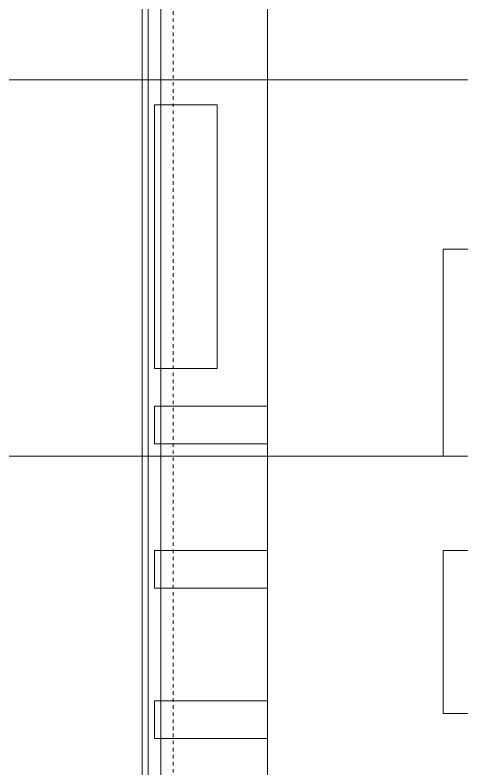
# Model space of a CAD drawing. Extents: x -32000 to 416743, y -254124 to 144214.
# Drawn here: x 6988 to 10551, y 48509 to 54516 of the extents above; entities that cross this region are included whole.
import ezdxf

# ---------------------------------------------------------------- set-up
doc = ezdxf.new("R2010")
doc.units = 0
doc.header["$LTSCALE"] = 10
for name, pattern in [('H12PL4$0$JJP_三點線', [0.9, 0.3, -0.15, 0, -0.15, 0, -0.15, 0, -0.15]), ('H12PL4$0$TAI_虛線', [5.644, 2.822, -2.822]), ('XFM7P40ICA$0$H12PL4$0$DOTK1', [0.01, 0.005, -0.005]), ('XFM7P40ICA$0$H12PL4$0$JJP_三點線', [0.9, 0.3, -0.15, 0, -0.15, 0, -0.15, 0, -0.15]), ('XFM7P40ICA$0$H12PL4$0$JJP_虛線(退縮線、投影線、地下室範圍、非屬本工程、圖面分區)', [0.45, 0.3, -0.15])]:
    doc.linetypes.add(name, pattern=pattern)
for name, color, linetype in [('H12PL4$0$A-ROOF', 252, 'Continuous'), ('H12PL4$0$S-GRID', 252, 'Continuous'), ('XFM7P40ICA$0$H12PL4$0$A-WALL-EX', 252, 'Continuous'), ('XFM7P40ICA$0$H12PL4$0$L40_19_MEJI', 252, 'Continuous'), ('XFM7P40ICA$0$H12PL4$0$L40_19_SUGATAD', 252, 'Continuous'), ('XFM7P40ICA$0$H12PL4$0$L40_19_設備基礎', 252, 'Continuous'), ('XFM7P40ICA$0$H12PL4$0$S-GRID', 252, 'Continuous')]:
    doc.layers.add(name, color=color, linetype=linetype)

# ---------------------------------------------------------------- blocks, each defined once
blk = doc.blocks.new('H12PL4')
at = {"layer": 'H12PL4$0$A-ROOF', "linetype": 'H12PL4$0$TAI_虛線', "lineweight": 0, "flags": 128}
blk.add_lwpolyline([(8248.1, 2650), (8248.1, 57349.9)], dxfattribs=at)
at = {"layer": 'H12PL4$0$S-GRID', "linetype": 'H12PL4$0$JJP_三點線', "lineweight": 0}
blk.add_line((9000, 128250), (9000, -28000), dxfattribs=at)
blk = doc.blocks.new('XFM7P40ICA$0$H12PL4')
at = {"layer": 'XFM7P40ICA$0$H12PL4$0$A-WALL-EX', "linetype": 'XFM7P40ICA$0$H12PL4$0$JJP_虛線(退縮線、投影線、地下室範圍、非屬本工程、圖面分區)', "lineweight": 0}
blk.add_line((8050, 57350), (8050, 2650), dxfattribs=at)
at = {"layer": 'XFM7P40ICA$0$H12PL4$0$A-WALL-EX', "linetype": 'XFM7P40ICA$0$H12PL4$0$JJP_虛線(退縮線、投影線、地下室範圍、非屬本工程、圖面分區)', "lineweight": 0, "flags": 128}
for points in [[(8000, 57500), (8000, 2500)], [(8150, 2650), (8150, 57350)]]:
    blk.add_lwpolyline(points, dxfattribs=at)
at = {"layer": 'XFM7P40ICA$0$H12PL4$0$L40_19_MEJI', "lineweight": 0}
for p, q in [((9000, 45330), (9000, 56670)), ((17300, 54000), (3650, 54000)), ((10400, 52650), (15000, 52650)), ((10400, 51000), (10400, 52650)), ((17300, 51000), (6550, 51000)), ((10400, 48950), (10400, 50250)), ((10400, 50250), (15000, 50250)), ((15000, 48950), (10400, 48950))]:
    blk.add_line(p, q, dxfattribs=at)
at = {"layer": 'XFM7P40ICA$0$H12PL4$0$L40_19_SUGATAD', "linetype": 'XFM7P40ICA$0$H12PL4$0$DOTK1', "lineweight": 0}
blk.add_line((8000, 2500), (8000, 57495), dxfattribs=at)
at = {"layer": 'XFM7P40ICA$0$H12PL4$0$L40_19_設備基礎', "lineweight": 0, "flags": 128}
for points in [[(8100, 51700), (8100, 53800), (8600, 53800), (8600, 51700)], [(8100, 51100), (8100, 51400), (9000, 51400), (9000, 51100)], [(8100, 49950), (8100, 50250), (9000, 50250), (9000, 49950)], [(8100, 48750), (8100, 49050), (9000, 49050), (9000, 48750)]]:
    blk.add_lwpolyline(points, close=True, dxfattribs=at)
at = {"layer": 'XFM7P40ICA$0$H12PL4$0$S-GRID', "linetype": 'XFM7P40ICA$0$H12PL4$0$JJP_三點線', "lineweight": 0}
blk.add_line((9000, 128250), (9000, -28000), dxfattribs=at)
blk = doc.blocks.new('XFM7P40ICA')
blk.add_blockref('XFM7P40ICA$0$H12PL4', (0, 0))

msp = doc.modelspace()

# ---------------------------------------------------------------- block references
for name in ['H12PL4', 'XFM7P40ICA']:
    msp.add_blockref(name, (0, 0))

doc.saveas('drawing.dxf')
